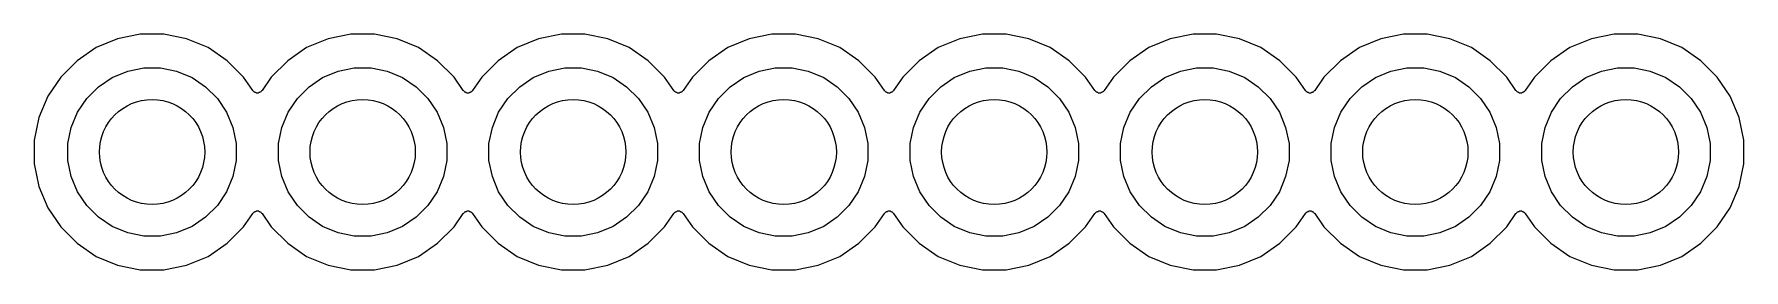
# Model space of a CAD drawing. Extents: x 115.8 to 161.5, y -138.1 to -92.4.
# Drawn here: x 152.02 to 156.08, y -121.48 to -120.92 of the extents above; entities that cross this region are included whole.
import ezdxf

# ---------------------------------------------------------------- set-up
doc = ezdxf.new("R2010")
doc.units = 0
doc.layers.add('BLACK', color=7, linetype='CONTINUOUS')

msp = doc.modelspace()

# ---------------------------------------------------------------- linework, layer by layer
at = {"layer": 'BLACK', "linetype": 'CONTINUOUS'}
for p, q in [((152.218, -120.931), (152.167, -120.952)), ((152.272, -120.92), (152.218, -120.931)), ((152.328, -120.92), (152.272, -120.92)), ((152.382, -120.931), (152.328, -120.92)), ((152.433, -120.952), (152.382, -120.931)), ((152.718, -120.931), (152.667, -120.952)), ((152.772, -120.92), (152.718, -120.931)), ((152.828, -120.92), (152.772, -120.92)), ((152.882, -120.931), (152.828, -120.92)), ((152.933, -120.952), (152.882, -120.931)), ((153.218, -120.931), (153.167, -120.952)), ((153.272, -120.92), (153.218, -120.931)), ((153.328, -120.92), (153.272, -120.92)), ((153.382, -120.931), (153.328, -120.92)), ((153.433, -120.952), (153.382, -120.931)), ((153.718, -120.931), (153.667, -120.952)), ((153.772, -120.92), (153.718, -120.931)), ((153.828, -120.92), (153.772, -120.92)), ((153.882, -120.931), (153.828, -120.92)), ((153.933, -120.952), (153.882, -120.931)), ((154.218, -120.931), (154.167, -120.952)), ((154.272, -120.92), (154.218, -120.931)), ((154.328, -120.92), (154.272, -120.92)), ((154.382, -120.931), (154.328, -120.92)), ((154.433, -120.952), (154.382, -120.931)), ((154.718, -120.931), (154.667, -120.952)), ((154.772, -120.92), (154.718, -120.931)), ((154.828, -120.92), (154.772, -120.92)), ((154.882, -120.931), (154.828, -120.92)), ((154.933, -120.952), (154.882, -120.931)), ((155.218, -120.931), (155.167, -120.952)), ((155.272, -120.92), (155.218, -120.931)), ((155.328, -120.92), (155.272, -120.92)), ((155.382, -120.931), (155.328, -120.92)), ((155.433, -120.952), (155.382, -120.931)), ((155.718, -120.931), (155.667, -120.952)), ((155.772, -120.92), (155.718, -120.931)), ((155.828, -120.92), (155.772, -120.92)), ((155.882, -120.931), (155.828, -120.92)), ((155.933, -120.952), (155.882, -120.931)), ((152.122, -120.983), (152.083, -121.022)), ((152.167, -120.952), (152.122, -120.983)), ((152.478, -120.983), (152.433, -120.952)), ((152.517, -121.022), (152.478, -120.983)), ((152.622, -120.983), (152.583, -121.022)), ((152.667, -120.952), (152.622, -120.983)), ((152.978, -120.983), (152.933, -120.952)), ((153.017, -121.022), (152.978, -120.983)), ((153.122, -120.983), (153.083, -121.022)), ((153.167, -120.952), (153.122, -120.983)), ((153.478, -120.983), (153.433, -120.952)), ((153.517, -121.022), (153.478, -120.983)), ((153.622, -120.983), (153.583, -121.022)), ((153.667, -120.952), (153.622, -120.983)), ((153.978, -120.983), (153.933, -120.952)), ((154.017, -121.022), (153.978, -120.983)), ((154.122, -120.983), (154.083, -121.022)), ((154.167, -120.952), (154.122, -120.983)), ((154.478, -120.983), (154.433, -120.952)), ((154.517, -121.022), (154.478, -120.983)), ((154.622, -120.983), (154.583, -121.022)), ((154.667, -120.952), (154.622, -120.983)), ((154.978, -120.983), (154.933, -120.952)), ((155.017, -121.022), (154.978, -120.983)), ((155.122, -120.983), (155.083, -121.022)), ((155.167, -120.952), (155.122, -120.983)), ((155.478, -120.983), (155.433, -120.952)), ((155.517, -121.022), (155.478, -120.983)), ((155.622, -120.983), (155.583, -121.022)), ((155.667, -120.952), (155.622, -120.983)), ((155.978, -120.983), (155.933, -120.952)), ((156.017, -121.022), (155.978, -120.983)), ((152.083, -121.022), (152.052, -121.067)), ((152.173, -121.045), (152.205, -121.023)), ((152.205, -121.023), (152.242, -121.008)), ((152.242, -121.008), (152.28, -121)), ((152.28, -121), (152.32, -121)), ((152.32, -121), (152.358, -121.008)), ((152.358, -121.008), (152.395, -121.023)), ((152.395, -121.023), (152.427, -121.045)), ((152.539, -121.054), (152.517, -121.022)), ((152.583, -121.022), (152.561, -121.054)), ((152.673, -121.045), (152.705, -121.023)), ((152.705, -121.023), (152.742, -121.008)), ((152.742, -121.008), (152.78, -121)), ((152.78, -121), (152.82, -121)), ((152.82, -121), (152.858, -121.008)), ((152.858, -121.008), (152.895, -121.023)), ((152.895, -121.023), (152.927, -121.045)), ((153.039, -121.054), (153.017, -121.022)), ((153.083, -121.022), (153.061, -121.054)), ((153.173, -121.045), (153.205, -121.023)), ((153.205, -121.023), (153.242, -121.008)), ((153.242, -121.008), (153.28, -121)), ((153.28, -121), (153.32, -121)), ((153.32, -121), (153.358, -121.008)), ((153.358, -121.008), (153.395, -121.023)), ((153.395, -121.023), (153.427, -121.045)), ((153.539, -121.054), (153.517, -121.022)), ((153.583, -121.022), (153.561, -121.054)), ((153.673, -121.045), (153.705, -121.023)), ((153.705, -121.023), (153.742, -121.008)), ((153.742, -121.008), (153.78, -121)), ((153.78, -121), (153.82, -121)), ((153.82, -121), (153.858, -121.008)), ((153.858, -121.008), (153.895, -121.023)), ((153.895, -121.023), (153.927, -121.045)), ((154.039, -121.054), (154.017, -121.022)), ((154.083, -121.022), (154.061, -121.054)), ((154.173, -121.045), (154.205, -121.023)), ((154.205, -121.023), (154.242, -121.008)), ((154.242, -121.008), (154.28, -121)), ((154.28, -121), (154.32, -121)), ((154.32, -121), (154.358, -121.008)), ((154.358, -121.008), (154.395, -121.023)), ((154.395, -121.023), (154.427, -121.045)), ((154.539, -121.054), (154.517, -121.022)), ((154.583, -121.022), (154.561, -121.054)), ((154.673, -121.045), (154.705, -121.023)), ((154.705, -121.023), (154.742, -121.008)), ((154.742, -121.008), (154.78, -121)), ((154.78, -121), (154.82, -121)), ((154.82, -121), (154.858, -121.008)), ((154.858, -121.008), (154.895, -121.023)), ((154.895, -121.023), (154.927, -121.045)), ((155.039, -121.054), (155.017, -121.022)), ((155.083, -121.022), (155.061, -121.054)), ((155.173, -121.045), (155.205, -121.023)), ((155.205, -121.023), (155.242, -121.008)), ((155.242, -121.008), (155.28, -121)), ((155.28, -121), (155.32, -121)), ((155.32, -121), (155.358, -121.008)), ((155.358, -121.008), (155.395, -121.023)), ((155.395, -121.023), (155.427, -121.045)), ((155.539, -121.054), (155.517, -121.022)), ((155.583, -121.022), (155.561, -121.054)), ((155.673, -121.045), (155.705, -121.023)), ((155.705, -121.023), (155.742, -121.008)), ((155.742, -121.008), (155.78, -121)), ((155.78, -121), (155.82, -121)), ((155.82, -121), (155.858, -121.008)), ((155.858, -121.008), (155.895, -121.023)), ((155.895, -121.023), (155.927, -121.045)), ((156.048, -121.067), (156.017, -121.022)), ((152.052, -121.067), (152.031, -121.118)), ((152.145, -121.073), (152.173, -121.045)), ((152.427, -121.045), (152.455, -121.073)), ((152.54, -121.055), (152.539, -121.054)), ((152.541, -121.056), (152.54, -121.055)), ((152.542, -121.057), (152.541, -121.056)), ((152.541, -121.056), (152.541, -121.056)), ((152.541, -121.056), (152.541, -121.056)), ((152.543, -121.058), (152.542, -121.057)), ((152.544, -121.058), (152.543, -121.058)), ((152.543, -121.058), (152.543, -121.058)), ((152.543, -121.058), (152.543, -121.058)), ((152.545, -121.059), (152.544, -121.058)), ((152.546, -121.059), (152.545, -121.059)), ((152.545, -121.059), (152.545, -121.059)), ((152.545, -121.059), (152.545, -121.059)), ((152.547, -121.06), (152.546, -121.059)), ((152.549, -121.06), (152.547, -121.06)), ((152.547, -121.06), (152.547, -121.06)), ((152.547, -121.06), (152.547, -121.06)), ((152.55, -121.06), (152.549, -121.06)), ((152.551, -121.06), (152.55, -121.06)), ((152.55, -121.06), (152.55, -121.06)), ((152.55, -121.06), (152.55, -121.06)), ((152.552, -121.06), (152.551, -121.06)), ((152.554, -121.059), (152.552, -121.06)), ((152.552, -121.06), (152.552, -121.06)), ((152.552, -121.06), (152.552, -121.06)), ((152.555, -121.059), (152.554, -121.059)), ((152.556, -121.058), (152.555, -121.059)), ((152.555, -121.059), (152.555, -121.059)), ((152.555, -121.059), (152.555, -121.059)), ((152.557, -121.058), (152.556, -121.058)), ((152.558, -121.057), (152.557, -121.058)), ((152.557, -121.058), (152.557, -121.058)), ((152.557, -121.058), (152.557, -121.058)), ((152.559, -121.056), (152.558, -121.057)), ((152.56, -121.055), (152.559, -121.056)), ((152.559, -121.056), (152.559, -121.056)), ((152.559, -121.056), (152.559, -121.056)), ((152.561, -121.054), (152.56, -121.055)), ((152.56, -121.055), (152.56, -121.055)), ((152.645, -121.073), (152.673, -121.045)), ((152.927, -121.045), (152.955, -121.073)), ((153.04, -121.055), (153.039, -121.054)), ((153.041, -121.056), (153.04, -121.055)), ((153.042, -121.057), (153.041, -121.056)), ((153.041, -121.056), (153.041, -121.056)), ((153.041, -121.056), (153.041, -121.056)), ((153.043, -121.058), (153.042, -121.057)), ((153.044, -121.058), (153.043, -121.058)), ((153.043, -121.058), (153.043, -121.058)), ((153.043, -121.058), (153.043, -121.058)), ((153.045, -121.059), (153.044, -121.058)), ((153.046, -121.059), (153.045, -121.059)), ((153.045, -121.059), (153.045, -121.059)), ((153.045, -121.059), (153.045, -121.059)), ((153.047, -121.06), (153.046, -121.059)), ((153.049, -121.06), (153.047, -121.06)), ((153.047, -121.06), (153.047, -121.06)), ((153.047, -121.06), (153.047, -121.06)), ((153.05, -121.06), (153.049, -121.06)), ((153.051, -121.06), (153.05, -121.06)), ((153.05, -121.06), (153.05, -121.06)), ((153.05, -121.06), (153.05, -121.06)), ((153.052, -121.06), (153.051, -121.06)), ((153.054, -121.059), (153.052, -121.06)), ((153.052, -121.06), (153.052, -121.06)), ((153.052, -121.06), (153.052, -121.06)), ((153.055, -121.059), (153.054, -121.059)), ((153.056, -121.058), (153.055, -121.059)), ((153.055, -121.059), (153.055, -121.059)), ((153.055, -121.059), (153.055, -121.059)), ((153.057, -121.058), (153.056, -121.058)), ((153.058, -121.057), (153.057, -121.058)), ((153.057, -121.058), (153.057, -121.058)), ((153.057, -121.058), (153.057, -121.058)), ((153.059, -121.056), (153.058, -121.057)), ((153.06, -121.055), (153.059, -121.056)), ((153.059, -121.056), (153.059, -121.056)), ((153.059, -121.056), (153.059, -121.056)), ((153.061, -121.054), (153.06, -121.055)), ((153.06, -121.055), (153.06, -121.055)), ((153.145, -121.073), (153.173, -121.045)), ((153.427, -121.045), (153.455, -121.073)), ((153.54, -121.055), (153.539, -121.054)), ((153.541, -121.056), (153.54, -121.055)), ((153.542, -121.057), (153.541, -121.056)), ((153.541, -121.056), (153.541, -121.056)), ((153.541, -121.056), (153.541, -121.056)), ((153.543, -121.058), (153.542, -121.057)), ((153.544, -121.058), (153.543, -121.058)), ((153.543, -121.058), (153.543, -121.058)), ((153.543, -121.058), (153.543, -121.058)), ((153.545, -121.059), (153.544, -121.058)), ((153.546, -121.059), (153.545, -121.059)), ((153.545, -121.059), (153.545, -121.059)), ((153.545, -121.059), (153.545, -121.059)), ((153.547, -121.06), (153.546, -121.059)), ((153.549, -121.06), (153.547, -121.06)), ((153.547, -121.06), (153.547, -121.06)), ((153.547, -121.06), (153.547, -121.06)), ((153.55, -121.06), (153.549, -121.06)), ((153.551, -121.06), (153.55, -121.06)), ((153.55, -121.06), (153.55, -121.06)), ((153.55, -121.06), (153.55, -121.06)), ((153.552, -121.06), (153.551, -121.06)), ((153.554, -121.059), (153.552, -121.06)), ((153.552, -121.06), (153.552, -121.06)), ((153.552, -121.06), (153.552, -121.06)), ((153.555, -121.059), (153.554, -121.059)), ((153.556, -121.058), (153.555, -121.059)), ((153.555, -121.059), (153.555, -121.059)), ((153.555, -121.059), (153.555, -121.059)), ((153.557, -121.058), (153.556, -121.058)), ((153.558, -121.057), (153.557, -121.058)), ((153.557, -121.058), (153.557, -121.058)), ((153.557, -121.058), (153.557, -121.058)), ((153.559, -121.056), (153.558, -121.057)), ((153.56, -121.055), (153.559, -121.056)), ((153.559, -121.056), (153.559, -121.056)), ((153.559, -121.056), (153.559, -121.056)), ((153.561, -121.054), (153.56, -121.055)), ((153.56, -121.055), (153.56, -121.055)), ((153.645, -121.073), (153.673, -121.045)), ((153.927, -121.045), (153.955, -121.073)), ((154.04, -121.055), (154.039, -121.054)), ((154.041, -121.056), (154.04, -121.055)), ((154.042, -121.057), (154.041, -121.056)), ((154.041, -121.056), (154.041, -121.056)), ((154.041, -121.056), (154.041, -121.056)), ((154.043, -121.058), (154.042, -121.057)), ((154.044, -121.058), (154.043, -121.058)), ((154.043, -121.058), (154.043, -121.058)), ((154.043, -121.058), (154.043, -121.058)), ((154.045, -121.059), (154.044, -121.058)), ((154.046, -121.059), (154.045, -121.059)), ((154.045, -121.059), (154.045, -121.059)), ((154.045, -121.059), (154.045, -121.059)), ((154.047, -121.06), (154.046, -121.059)), ((154.049, -121.06), (154.047, -121.06)), ((154.047, -121.06), (154.047, -121.06)), ((154.047, -121.06), (154.047, -121.06)), ((154.05, -121.06), (154.049, -121.06)), ((154.051, -121.06), (154.05, -121.06)), ((154.05, -121.06), (154.05, -121.06)), ((154.05, -121.06), (154.05, -121.06)), ((154.052, -121.06), (154.051, -121.06)), ((154.054, -121.059), (154.052, -121.06)), ((154.052, -121.06), (154.052, -121.06)), ((154.052, -121.06), (154.052, -121.06)), ((154.055, -121.059), (154.054, -121.059)), ((154.056, -121.058), (154.055, -121.059)), ((154.055, -121.059), (154.055, -121.059)), ((154.055, -121.059), (154.055, -121.059)), ((154.057, -121.058), (154.056, -121.058)), ((154.058, -121.057), (154.057, -121.058)), ((154.057, -121.058), (154.057, -121.058)), ((154.057, -121.058), (154.057, -121.058)), ((154.059, -121.056), (154.058, -121.057)), ((154.06, -121.055), (154.059, -121.056)), ((154.059, -121.056), (154.059, -121.056)), ((154.059, -121.056), (154.059, -121.056)), ((154.061, -121.054), (154.06, -121.055)), ((154.06, -121.055), (154.06, -121.055)), ((154.145, -121.073), (154.173, -121.045)), ((154.427, -121.045), (154.455, -121.073)), ((154.54, -121.055), (154.539, -121.054)), ((154.541, -121.056), (154.54, -121.055)), ((154.542, -121.057), (154.541, -121.056)), ((154.541, -121.056), (154.541, -121.056)), ((154.541, -121.056), (154.541, -121.056)), ((154.543, -121.058), (154.542, -121.057)), ((154.544, -121.058), (154.543, -121.058)), ((154.543, -121.058), (154.543, -121.058)), ((154.543, -121.058), (154.543, -121.058)), ((154.545, -121.059), (154.544, -121.058)), ((154.546, -121.059), (154.545, -121.059)), ((154.545, -121.059), (154.545, -121.059)), ((154.545, -121.059), (154.545, -121.059)), ((154.547, -121.06), (154.546, -121.059)), ((154.549, -121.06), (154.547, -121.06)), ((154.547, -121.06), (154.547, -121.06)), ((154.547, -121.06), (154.547, -121.06)), ((154.55, -121.06), (154.549, -121.06)), ((154.551, -121.06), (154.55, -121.06)), ((154.55, -121.06), (154.55, -121.06)), ((154.55, -121.06), (154.55, -121.06)), ((154.552, -121.06), (154.551, -121.06)), ((154.554, -121.059), (154.552, -121.06)), ((154.552, -121.06), (154.552, -121.06)), ((154.552, -121.06), (154.552, -121.06)), ((154.555, -121.059), (154.554, -121.059)), ((154.556, -121.058), (154.555, -121.059)), ((154.555, -121.059), (154.555, -121.059)), ((154.555, -121.059), (154.555, -121.059)), ((154.557, -121.058), (154.556, -121.058)), ((154.558, -121.057), (154.557, -121.058)), ((154.557, -121.058), (154.557, -121.058)), ((154.557, -121.058), (154.557, -121.058)), ((154.559, -121.056), (154.558, -121.057)), ((154.56, -121.055), (154.559, -121.056)), ((154.559, -121.056), (154.559, -121.056)), ((154.559, -121.056), (154.559, -121.056)), ((154.561, -121.054), (154.56, -121.055)), ((154.56, -121.055), (154.56, -121.055)), ((154.645, -121.073), (154.673, -121.045)), ((154.927, -121.045), (154.955, -121.073)), ((155.04, -121.055), (155.039, -121.054)), ((155.041, -121.056), (155.04, -121.055)), ((155.042, -121.057), (155.041, -121.056)), ((155.041, -121.056), (155.041, -121.056)), ((155.041, -121.056), (155.041, -121.056)), ((155.043, -121.058), (155.042, -121.057)), ((155.044, -121.058), (155.043, -121.058)), ((155.043, -121.058), (155.043, -121.058)), ((155.043, -121.058), (155.043, -121.058)), ((155.045, -121.059), (155.044, -121.058)), ((155.046, -121.059), (155.045, -121.059)), ((155.045, -121.059), (155.045, -121.059)), ((155.045, -121.059), (155.045, -121.059)), ((155.047, -121.06), (155.046, -121.059)), ((155.049, -121.06), (155.047, -121.06)), ((155.047, -121.06), (155.047, -121.06)), ((155.047, -121.06), (155.047, -121.06)), ((155.05, -121.06), (155.049, -121.06)), ((155.051, -121.06), (155.05, -121.06)), ((155.05, -121.06), (155.05, -121.06)), ((155.05, -121.06), (155.05, -121.06)), ((155.052, -121.06), (155.051, -121.06)), ((155.054, -121.059), (155.052, -121.06)), ((155.052, -121.06), (155.052, -121.06)), ((155.052, -121.06), (155.052, -121.06)), ((155.055, -121.059), (155.054, -121.059)), ((155.056, -121.058), (155.055, -121.059)), ((155.055, -121.059), (155.055, -121.059)), ((155.055, -121.059), (155.055, -121.059)), ((155.057, -121.058), (155.056, -121.058)), ((155.058, -121.057), (155.057, -121.058)), ((155.057, -121.058), (155.057, -121.058)), ((155.057, -121.058), (155.057, -121.058)), ((155.059, -121.056), (155.058, -121.057)), ((155.06, -121.055), (155.059, -121.056)), ((155.059, -121.056), (155.059, -121.056)), ((155.059, -121.056), (155.059, -121.056)), ((155.061, -121.054), (155.06, -121.055)), ((155.06, -121.055), (155.06, -121.055)), ((155.145, -121.073), (155.173, -121.045)), ((155.427, -121.045), (155.455, -121.073)), ((155.54, -121.055), (155.539, -121.054)), ((155.541, -121.056), (155.54, -121.055)), ((155.542, -121.057), (155.541, -121.056)), ((155.541, -121.056), (155.541, -121.056)), ((155.541, -121.056), (155.541, -121.056)), ((155.543, -121.058), (155.542, -121.057)), ((155.544, -121.058), (155.543, -121.058)), ((155.543, -121.058), (155.543, -121.058)), ((155.543, -121.058), (155.543, -121.058)), ((155.545, -121.059), (155.544, -121.058)), ((155.546, -121.059), (155.545, -121.059)), ((155.545, -121.059), (155.545, -121.059)), ((155.545, -121.059), (155.545, -121.059)), ((155.547, -121.06), (155.546, -121.059)), ((155.549, -121.06), (155.547, -121.06)), ((155.547, -121.06), (155.547, -121.06)), ((155.547, -121.06), (155.547, -121.06)), ((155.55, -121.06), (155.549, -121.06)), ((155.551, -121.06), (155.55, -121.06)), ((155.55, -121.06), (155.55, -121.06)), ((155.55, -121.06), (155.55, -121.06)), ((155.552, -121.06), (155.551, -121.06)), ((155.554, -121.059), (155.552, -121.06)), ((155.552, -121.06), (155.552, -121.06)), ((155.552, -121.06), (155.552, -121.06)), ((155.555, -121.059), (155.554, -121.059)), ((155.556, -121.058), (155.555, -121.059)), ((155.555, -121.059), (155.555, -121.059)), ((155.555, -121.059), (155.555, -121.059)), ((155.557, -121.058), (155.556, -121.058)), ((155.558, -121.057), (155.557, -121.058)), ((155.557, -121.058), (155.557, -121.058)), ((155.557, -121.058), (155.557, -121.058)), ((155.559, -121.056), (155.558, -121.057)), ((155.56, -121.055), (155.559, -121.056)), ((155.559, -121.056), (155.559, -121.056)), ((155.559, -121.056), (155.559, -121.056)), ((155.561, -121.054), (155.56, -121.055)), ((155.56, -121.055), (155.56, -121.055)), ((155.645, -121.073), (155.673, -121.045)), ((155.927, -121.045), (155.955, -121.073)), ((156.069, -121.118), (156.048, -121.067)), ((152.108, -121.142), (152.123, -121.105)), ((152.123, -121.105), (152.145, -121.073)), ((152.455, -121.073), (152.477, -121.105)), ((152.477, -121.105), (152.492, -121.142)), ((152.608, -121.142), (152.623, -121.105)), ((152.623, -121.105), (152.645, -121.073)), ((152.955, -121.073), (152.977, -121.105)), ((152.977, -121.105), (152.992, -121.142)), ((153.108, -121.142), (153.123, -121.105)), ((153.123, -121.105), (153.145, -121.073)), ((153.455, -121.073), (153.477, -121.105)), ((153.477, -121.105), (153.492, -121.142)), ((153.608, -121.142), (153.623, -121.105)), ((153.623, -121.105), (153.645, -121.073)), ((153.955, -121.073), (153.977, -121.105)), ((153.977, -121.105), (153.992, -121.142)), ((154.108, -121.142), (154.123, -121.105)), ((154.123, -121.105), (154.145, -121.073)), ((154.455, -121.073), (154.477, -121.105)), ((154.477, -121.105), (154.492, -121.142)), ((154.608, -121.142), (154.623, -121.105)), ((154.623, -121.105), (154.645, -121.073)), ((154.955, -121.073), (154.977, -121.105)), ((154.977, -121.105), (154.992, -121.142)), ((155.108, -121.142), (155.123, -121.105)), ((155.123, -121.105), (155.145, -121.073)), ((155.455, -121.073), (155.477, -121.105)), ((155.477, -121.105), (155.492, -121.142)), ((155.608, -121.142), (155.623, -121.105)), ((155.623, -121.105), (155.645, -121.073)), ((155.955, -121.073), (155.977, -121.105)), ((155.977, -121.105), (155.992, -121.142)), ((152.031, -121.118), (152.02, -121.172)), ((152.1, -121.18), (152.108, -121.142)), ((152.492, -121.142), (152.5, -121.18)), ((152.6, -121.18), (152.608, -121.142)), ((152.992, -121.142), (153, -121.18)), ((153.1, -121.18), (153.108, -121.142)), ((153.492, -121.142), (153.5, -121.18)), ((153.6, -121.18), (153.608, -121.142)), ((153.992, -121.142), (154, -121.18)), ((154.1, -121.18), (154.108, -121.142)), ((154.492, -121.142), (154.5, -121.18)), ((154.6, -121.18), (154.608, -121.142)), ((154.992, -121.142), (155, -121.18)), ((155.1, -121.18), (155.108, -121.142)), ((155.492, -121.142), (155.5, -121.18)), ((155.6, -121.18), (155.608, -121.142)), ((155.992, -121.142), (156, -121.18)), ((156.08, -121.172), (156.069, -121.118)), ((152.02, -121.172), (152.02, -121.228)), ((152.1, -121.22), (152.1, -121.18)), ((152.5, -121.18), (152.5, -121.22)), ((152.6, -121.22), (152.6, -121.18)), ((153, -121.18), (153, -121.22)), ((153.1, -121.22), (153.1, -121.18)), ((153.5, -121.18), (153.5, -121.22)), ((153.6, -121.22), (153.6, -121.18)), ((154, -121.18), (154, -121.22)), ((154.1, -121.22), (154.1, -121.18)), ((154.5, -121.18), (154.5, -121.22)), ((154.6, -121.22), (154.6, -121.18)), ((155, -121.18), (155, -121.22)), ((155.1, -121.22), (155.1, -121.18)), ((155.5, -121.18), (155.5, -121.22)), ((155.6, -121.22), (155.6, -121.18)), ((156, -121.18), (156, -121.22)), ((156.08, -121.228), (156.08, -121.172)), ((152.02, -121.228), (152.031, -121.282)), ((152.108, -121.258), (152.1, -121.22)), ((152.5, -121.22), (152.492, -121.258)), ((152.608, -121.258), (152.6, -121.22)), ((153, -121.22), (152.992, -121.258)), ((153.108, -121.258), (153.1, -121.22)), ((153.5, -121.22), (153.492, -121.258)), ((153.608, -121.258), (153.6, -121.22)), ((154, -121.22), (153.992, -121.258)), ((154.108, -121.258), (154.1, -121.22)), ((154.5, -121.22), (154.492, -121.258)), ((154.608, -121.258), (154.6, -121.22)), ((155, -121.22), (154.992, -121.258)), ((155.108, -121.258), (155.1, -121.22)), ((155.5, -121.22), (155.492, -121.258)), ((155.608, -121.258), (155.6, -121.22)), ((156, -121.22), (155.992, -121.258)), ((156.069, -121.282), (156.08, -121.228)), ((152.123, -121.295), (152.108, -121.258)), ((152.492, -121.258), (152.477, -121.295)), ((152.623, -121.295), (152.608, -121.258)), ((152.992, -121.258), (152.977, -121.295)), ((153.123, -121.295), (153.108, -121.258)), ((153.492, -121.258), (153.477, -121.295)), ((153.623, -121.295), (153.608, -121.258)), ((153.992, -121.258), (153.977, -121.295)), ((154.123, -121.295), (154.108, -121.258)), ((154.492, -121.258), (154.477, -121.295)), ((154.623, -121.295), (154.608, -121.258)), ((154.992, -121.258), (154.977, -121.295)), ((155.123, -121.295), (155.108, -121.258)), ((155.492, -121.258), (155.477, -121.295)), ((155.623, -121.295), (155.608, -121.258)), ((155.992, -121.258), (155.977, -121.295)), ((152.031, -121.282), (152.052, -121.333)), ((152.145, -121.327), (152.123, -121.295)), ((152.477, -121.295), (152.455, -121.327)), ((152.645, -121.327), (152.623, -121.295)), ((152.977, -121.295), (152.955, -121.327)), ((153.145, -121.327), (153.123, -121.295)), ((153.477, -121.295), (153.455, -121.327)), ((153.645, -121.327), (153.623, -121.295)), ((153.977, -121.295), (153.955, -121.327)), ((154.145, -121.327), (154.123, -121.295)), ((154.477, -121.295), (154.455, -121.327)), ((154.645, -121.327), (154.623, -121.295)), ((154.977, -121.295), (154.955, -121.327)), ((155.145, -121.327), (155.123, -121.295)), ((155.477, -121.295), (155.455, -121.327)), ((155.645, -121.327), (155.623, -121.295)), ((155.977, -121.295), (155.955, -121.327)), ((156.048, -121.333), (156.069, -121.282)), ((152.052, -121.333), (152.083, -121.378)), ((152.173, -121.355), (152.145, -121.327)), ((152.455, -121.327), (152.427, -121.355)), ((152.517, -121.378), (152.539, -121.346)), ((152.539, -121.346), (152.54, -121.345)), ((152.54, -121.345), (152.541, -121.344)), ((152.54, -121.345), (152.54, -121.345)), ((152.541, -121.344), (152.542, -121.343)), ((152.541, -121.344), (152.541, -121.344)), ((152.541, -121.344), (152.541, -121.344)), ((152.542, -121.343), (152.543, -121.342)), ((152.543, -121.342), (152.543, -121.342)), ((152.543, -121.342), (152.543, -121.342)), ((152.543, -121.342), (152.544, -121.342)), ((152.544, -121.342), (152.545, -121.341)), ((152.545, -121.341), (152.545, -121.341)), ((152.545, -121.341), (152.545, -121.341)), ((152.545, -121.341), (152.546, -121.341)), ((152.546, -121.341), (152.548, -121.34)), ((152.548, -121.34), (152.548, -121.34)), ((152.548, -121.34), (152.548, -121.34)), ((152.548, -121.34), (152.549, -121.34)), ((152.549, -121.34), (152.55, -121.34)), ((152.55, -121.34), (152.55, -121.34)), ((152.55, -121.34), (152.55, -121.34)), ((152.55, -121.34), (152.551, -121.34)), ((152.551, -121.34), (152.553, -121.34)), ((152.553, -121.34), (152.553, -121.34)), ((152.553, -121.34), (152.553, -121.34)), ((152.553, -121.34), (152.554, -121.341)), ((152.554, -121.341), (152.555, -121.341)), ((152.555, -121.341), (152.555, -121.341)), ((152.555, -121.341), (152.555, -121.341)), ((152.555, -121.341), (152.556, -121.342)), ((152.556, -121.342), (152.557, -121.342)), ((152.557, -121.342), (152.557, -121.342)), ((152.557, -121.342), (152.557, -121.342)), ((152.557, -121.342), (152.558, -121.343)), ((152.558, -121.343), (152.559, -121.344)), ((152.559, -121.344), (152.559, -121.344)), ((152.559, -121.344), (152.559, -121.344)), ((152.559, -121.344), (152.56, -121.345)), ((152.56, -121.345), (152.561, -121.346)), ((152.561, -121.346), (152.583, -121.378)), ((152.673, -121.355), (152.645, -121.327)), ((152.955, -121.327), (152.927, -121.355)), ((153.017, -121.378), (153.039, -121.346)), ((153.039, -121.346), (153.04, -121.345)), ((153.04, -121.345), (153.041, -121.344)), ((153.04, -121.345), (153.04, -121.345)), ((153.041, -121.344), (153.042, -121.343)), ((153.041, -121.344), (153.041, -121.344)), ((153.041, -121.344), (153.041, -121.344)), ((153.042, -121.343), (153.043, -121.342)), ((153.043, -121.342), (153.043, -121.342)), ((153.043, -121.342), (153.043, -121.342)), ((153.043, -121.342), (153.044, -121.342)), ((153.044, -121.342), (153.045, -121.341)), ((153.045, -121.341), (153.045, -121.341)), ((153.045, -121.341), (153.045, -121.341)), ((153.045, -121.341), (153.046, -121.341)), ((153.046, -121.341), (153.048, -121.34)), ((153.048, -121.34), (153.048, -121.34)), ((153.048, -121.34), (153.048, -121.34)), ((153.048, -121.34), (153.049, -121.34)), ((153.049, -121.34), (153.05, -121.34)), ((153.05, -121.34), (153.05, -121.34)), ((153.05, -121.34), (153.05, -121.34)), ((153.05, -121.34), (153.051, -121.34)), ((153.051, -121.34), (153.053, -121.34)), ((153.053, -121.34), (153.053, -121.34)), ((153.053, -121.34), (153.053, -121.34)), ((153.053, -121.34), (153.054, -121.341)), ((153.054, -121.341), (153.055, -121.341)), ((153.055, -121.341), (153.055, -121.341)), ((153.055, -121.341), (153.055, -121.341)), ((153.055, -121.341), (153.056, -121.342)), ((153.056, -121.342), (153.057, -121.342)), ((153.057, -121.342), (153.057, -121.342)), ((153.057, -121.342), (153.057, -121.342)), ((153.057, -121.342), (153.058, -121.343)), ((153.058, -121.343), (153.059, -121.344)), ((153.059, -121.344), (153.059, -121.344)), ((153.059, -121.344), (153.059, -121.344)), ((153.059, -121.344), (153.06, -121.345)), ((153.06, -121.345), (153.061, -121.346)), ((153.061, -121.346), (153.083, -121.378)), ((153.173, -121.355), (153.145, -121.327)), ((153.455, -121.327), (153.427, -121.355)), ((153.517, -121.378), (153.539, -121.346)), ((153.539, -121.346), (153.54, -121.345)), ((153.54, -121.345), (153.541, -121.344)), ((153.54, -121.345), (153.54, -121.345)), ((153.541, -121.344), (153.542, -121.343)), ((153.541, -121.344), (153.541, -121.344)), ((153.541, -121.344), (153.541, -121.344)), ((153.542, -121.343), (153.543, -121.342)), ((153.543, -121.342), (153.543, -121.342)), ((153.543, -121.342), (153.543, -121.342)), ((153.543, -121.342), (153.544, -121.342)), ((153.544, -121.342), (153.545, -121.341)), ((153.545, -121.341), (153.545, -121.341)), ((153.545, -121.341), (153.545, -121.341)), ((153.545, -121.341), (153.546, -121.341)), ((153.546, -121.341), (153.548, -121.34)), ((153.548, -121.34), (153.548, -121.34)), ((153.548, -121.34), (153.548, -121.34)), ((153.548, -121.34), (153.549, -121.34)), ((153.549, -121.34), (153.55, -121.34)), ((153.55, -121.34), (153.55, -121.34)), ((153.55, -121.34), (153.55, -121.34)), ((153.55, -121.34), (153.551, -121.34)), ((153.551, -121.34), (153.553, -121.34)), ((153.553, -121.34), (153.553, -121.34)), ((153.553, -121.34), (153.553, -121.34)), ((153.553, -121.34), (153.554, -121.341)), ((153.554, -121.341), (153.555, -121.341)), ((153.555, -121.341), (153.555, -121.341)), ((153.555, -121.341), (153.555, -121.341)), ((153.555, -121.341), (153.556, -121.342)), ((153.556, -121.342), (153.557, -121.342)), ((153.557, -121.342), (153.557, -121.342)), ((153.557, -121.342), (153.557, -121.342)), ((153.557, -121.342), (153.558, -121.343)), ((153.558, -121.343), (153.559, -121.344)), ((153.559, -121.344), (153.559, -121.344)), ((153.559, -121.344), (153.559, -121.344)), ((153.559, -121.344), (153.56, -121.345)), ((153.56, -121.345), (153.561, -121.346)), ((153.561, -121.346), (153.583, -121.378)), ((153.673, -121.355), (153.645, -121.327)), ((153.955, -121.327), (153.927, -121.355)), ((154.017, -121.378), (154.039, -121.346)), ((154.039, -121.346), (154.04, -121.345)), ((154.04, -121.345), (154.041, -121.344)), ((154.04, -121.345), (154.04, -121.345)), ((154.041, -121.344), (154.042, -121.343)), ((154.041, -121.344), (154.041, -121.344)), ((154.041, -121.344), (154.041, -121.344)), ((154.042, -121.343), (154.043, -121.342)), ((154.043, -121.342), (154.043, -121.342)), ((154.043, -121.342), (154.043, -121.342)), ((154.043, -121.342), (154.044, -121.342)), ((154.044, -121.342), (154.045, -121.341)), ((154.045, -121.341), (154.045, -121.341)), ((154.045, -121.341), (154.045, -121.341)), ((154.045, -121.341), (154.046, -121.341)), ((154.046, -121.341), (154.048, -121.34)), ((154.048, -121.34), (154.048, -121.34)), ((154.048, -121.34), (154.048, -121.34)), ((154.048, -121.34), (154.049, -121.34)), ((154.049, -121.34), (154.05, -121.34)), ((154.05, -121.34), (154.05, -121.34)), ((154.05, -121.34), (154.05, -121.34)), ((154.05, -121.34), (154.051, -121.34)), ((154.051, -121.34), (154.053, -121.34)), ((154.053, -121.34), (154.053, -121.34)), ((154.053, -121.34), (154.053, -121.34)), ((154.053, -121.34), (154.054, -121.341)), ((154.054, -121.341), (154.055, -121.341)), ((154.055, -121.341), (154.055, -121.341)), ((154.055, -121.341), (154.055, -121.341)), ((154.055, -121.341), (154.056, -121.342)), ((154.056, -121.342), (154.057, -121.342)), ((154.057, -121.342), (154.057, -121.342)), ((154.057, -121.342), (154.057, -121.342)), ((154.057, -121.342), (154.058, -121.343)), ((154.058, -121.343), (154.059, -121.344)), ((154.059, -121.344), (154.059, -121.344)), ((154.059, -121.344), (154.059, -121.344)), ((154.059, -121.344), (154.06, -121.345)), ((154.06, -121.345), (154.061, -121.346)), ((154.061, -121.346), (154.083, -121.378)), ((154.173, -121.355), (154.145, -121.327)), ((154.455, -121.327), (154.427, -121.355)), ((154.517, -121.378), (154.539, -121.346)), ((154.539, -121.346), (154.54, -121.345)), ((154.54, -121.345), (154.541, -121.344)), ((154.54, -121.345), (154.54, -121.345)), ((154.541, -121.344), (154.542, -121.343)), ((154.541, -121.344), (154.541, -121.344)), ((154.541, -121.344), (154.541, -121.344)), ((154.542, -121.343), (154.543, -121.342)), ((154.543, -121.342), (154.543, -121.342)), ((154.543, -121.342), (154.543, -121.342)), ((154.543, -121.342), (154.544, -121.342)), ((154.544, -121.342), (154.545, -121.341)), ((154.545, -121.341), (154.545, -121.341)), ((154.545, -121.341), (154.545, -121.341)), ((154.545, -121.341), (154.546, -121.341)), ((154.546, -121.341), (154.548, -121.34)), ((154.548, -121.34), (154.548, -121.34)), ((154.548, -121.34), (154.548, -121.34)), ((154.548, -121.34), (154.549, -121.34)), ((154.549, -121.34), (154.55, -121.34)), ((154.55, -121.34), (154.55, -121.34)), ((154.55, -121.34), (154.55, -121.34)), ((154.55, -121.34), (154.551, -121.34)), ((154.551, -121.34), (154.553, -121.34)), ((154.553, -121.34), (154.553, -121.34)), ((154.553, -121.34), (154.553, -121.34)), ((154.553, -121.34), (154.554, -121.341)), ((154.554, -121.341), (154.555, -121.341)), ((154.555, -121.341), (154.555, -121.341)), ((154.555, -121.341), (154.555, -121.341)), ((154.555, -121.341), (154.556, -121.342)), ((154.556, -121.342), (154.557, -121.342)), ((154.557, -121.342), (154.557, -121.342)), ((154.557, -121.342), (154.557, -121.342)), ((154.557, -121.342), (154.558, -121.343)), ((154.558, -121.343), (154.559, -121.344)), ((154.559, -121.344), (154.559, -121.344)), ((154.559, -121.344), (154.559, -121.344)), ((154.559, -121.344), (154.56, -121.345)), ((154.56, -121.345), (154.561, -121.346)), ((154.561, -121.346), (154.583, -121.378)), ((154.673, -121.355), (154.645, -121.327)), ((154.955, -121.327), (154.927, -121.355)), ((155.017, -121.378), (155.039, -121.346)), ((155.039, -121.346), (155.04, -121.345)), ((155.04, -121.345), (155.041, -121.344)), ((155.04, -121.345), (155.04, -121.345)), ((155.041, -121.344), (155.042, -121.343)), ((155.041, -121.344), (155.041, -121.344)), ((155.041, -121.344), (155.041, -121.344)), ((155.042, -121.343), (155.043, -121.342)), ((155.043, -121.342), (155.043, -121.342)), ((155.043, -121.342), (155.043, -121.342)), ((155.043, -121.342), (155.044, -121.342)), ((155.044, -121.342), (155.045, -121.341)), ((155.045, -121.341), (155.045, -121.341)), ((155.045, -121.341), (155.045, -121.341)), ((155.045, -121.341), (155.046, -121.341)), ((155.046, -121.341), (155.048, -121.34)), ((155.048, -121.34), (155.048, -121.34)), ((155.048, -121.34), (155.048, -121.34)), ((155.048, -121.34), (155.049, -121.34)), ((155.049, -121.34), (155.05, -121.34)), ((155.05, -121.34), (155.05, -121.34)), ((155.05, -121.34), (155.05, -121.34)), ((155.05, -121.34), (155.051, -121.34)), ((155.051, -121.34), (155.053, -121.34)), ((155.053, -121.34), (155.053, -121.34)), ((155.053, -121.34), (155.053, -121.34)), ((155.053, -121.34), (155.054, -121.341)), ((155.054, -121.341), (155.055, -121.341)), ((155.055, -121.341), (155.055, -121.341)), ((155.055, -121.341), (155.055, -121.341)), ((155.055, -121.341), (155.056, -121.342)), ((155.056, -121.342), (155.057, -121.342)), ((155.057, -121.342), (155.057, -121.342)), ((155.057, -121.342), (155.057, -121.342)), ((155.057, -121.342), (155.058, -121.343)), ((155.058, -121.343), (155.059, -121.344)), ((155.059, -121.344), (155.059, -121.344)), ((155.059, -121.344), (155.059, -121.344)), ((155.059, -121.344), (155.06, -121.345)), ((155.06, -121.345), (155.061, -121.346)), ((155.061, -121.346), (155.083, -121.378)), ((155.173, -121.355), (155.145, -121.327)), ((155.455, -121.327), (155.427, -121.355)), ((155.517, -121.378), (155.539, -121.346)), ((155.539, -121.346), (155.54, -121.345)), ((155.54, -121.345), (155.541, -121.344)), ((155.54, -121.345), (155.54, -121.345)), ((155.541, -121.344), (155.542, -121.343)), ((155.541, -121.344), (155.541, -121.344)), ((155.541, -121.344), (155.541, -121.344)), ((155.542, -121.343), (155.543, -121.342)), ((155.543, -121.342), (155.543, -121.342)), ((155.543, -121.342), (155.543, -121.342)), ((155.543, -121.342), (155.544, -121.342)), ((155.544, -121.342), (155.545, -121.341)), ((155.545, -121.341), (155.545, -121.341)), ((155.545, -121.341), (155.545, -121.341)), ((155.545, -121.341), (155.546, -121.341)), ((155.546, -121.341), (155.548, -121.34)), ((155.548, -121.34), (155.548, -121.34)), ((155.548, -121.34), (155.548, -121.34)), ((155.548, -121.34), (155.549, -121.34)), ((155.549, -121.34), (155.55, -121.34)), ((155.55, -121.34), (155.55, -121.34)), ((155.55, -121.34), (155.55, -121.34)), ((155.55, -121.34), (155.551, -121.34)), ((155.551, -121.34), (155.553, -121.34)), ((155.553, -121.34), (155.553, -121.34)), ((155.553, -121.34), (155.553, -121.34)), ((155.553, -121.34), (155.554, -121.341)), ((155.554, -121.341), (155.555, -121.341)), ((155.555, -121.341), (155.555, -121.341)), ((155.555, -121.341), (155.555, -121.341)), ((155.555, -121.341), (155.556, -121.342)), ((155.556, -121.342), (155.557, -121.342)), ((155.557, -121.342), (155.557, -121.342)), ((155.557, -121.342), (155.557, -121.342)), ((155.557, -121.342), (155.558, -121.343)), ((155.558, -121.343), (155.559, -121.344)), ((155.559, -121.344), (155.559, -121.344)), ((155.559, -121.344), (155.559, -121.344)), ((155.559, -121.344), (155.56, -121.345)), ((155.56, -121.345), (155.561, -121.346)), ((155.561, -121.346), (155.583, -121.378)), ((155.673, -121.355), (155.645, -121.327)), ((155.955, -121.327), (155.927, -121.355)), ((156.017, -121.378), (156.048, -121.333)), ((152.083, -121.378), (152.122, -121.417)), ((152.205, -121.377), (152.173, -121.355)), ((152.242, -121.392), (152.205, -121.377)), ((152.28, -121.4), (152.242, -121.392)), ((152.358, -121.392), (152.32, -121.4)), ((152.395, -121.377), (152.358, -121.392)), ((152.427, -121.355), (152.395, -121.377)), ((152.478, -121.417), (152.517, -121.378)), ((152.583, -121.378), (152.622, -121.417)), ((152.705, -121.377), (152.673, -121.355)), ((152.742, -121.392), (152.705, -121.377)), ((152.78, -121.4), (152.742, -121.392)), ((152.858, -121.392), (152.82, -121.4)), ((152.895, -121.377), (152.858, -121.392)), ((152.927, -121.355), (152.895, -121.377)), ((152.978, -121.417), (153.017, -121.378)), ((153.083, -121.378), (153.122, -121.417)), ((153.205, -121.377), (153.173, -121.355)), ((153.242, -121.392), (153.205, -121.377)), ((153.28, -121.4), (153.242, -121.392)), ((153.358, -121.392), (153.32, -121.4)), ((153.395, -121.377), (153.358, -121.392)), ((153.427, -121.355), (153.395, -121.377)), ((153.478, -121.417), (153.517, -121.378)), ((153.583, -121.378), (153.622, -121.417)), ((153.705, -121.377), (153.673, -121.355)), ((153.742, -121.392), (153.705, -121.377)), ((153.78, -121.4), (153.742, -121.392)), ((153.858, -121.392), (153.82, -121.4)), ((153.895, -121.377), (153.858, -121.392)), ((153.927, -121.355), (153.895, -121.377)), ((153.978, -121.417), (154.017, -121.378)), ((154.083, -121.378), (154.122, -121.417)), ((154.205, -121.377), (154.173, -121.355)), ((154.242, -121.392), (154.205, -121.377)), ((154.28, -121.4), (154.242, -121.392)), ((154.358, -121.392), (154.32, -121.4)), ((154.395, -121.377), (154.358, -121.392)), ((154.427, -121.355), (154.395, -121.377)), ((154.478, -121.417), (154.517, -121.378)), ((154.583, -121.378), (154.622, -121.417)), ((154.705, -121.377), (154.673, -121.355)), ((154.742, -121.392), (154.705, -121.377)), ((154.78, -121.4), (154.742, -121.392)), ((154.858, -121.392), (154.82, -121.4)), ((154.895, -121.377), (154.858, -121.392)), ((154.927, -121.355), (154.895, -121.377)), ((154.978, -121.417), (155.017, -121.378)), ((155.083, -121.378), (155.122, -121.417)), ((155.205, -121.377), (155.173, -121.355)), ((155.242, -121.392), (155.205, -121.377)), ((155.28, -121.4), (155.242, -121.392)), ((155.358, -121.392), (155.32, -121.4)), ((155.395, -121.377), (155.358, -121.392)), ((155.427, -121.355), (155.395, -121.377)), ((155.478, -121.417), (155.517, -121.378)), ((155.583, -121.378), (155.622, -121.417)), ((155.705, -121.377), (155.673, -121.355)), ((155.742, -121.392), (155.705, -121.377)), ((155.78, -121.4), (155.742, -121.392)), ((155.858, -121.392), (155.82, -121.4)), ((155.895, -121.377), (155.858, -121.392)), ((155.927, -121.355), (155.895, -121.377)), ((155.978, -121.417), (156.017, -121.378)), ((152.122, -121.417), (152.167, -121.448)), ((152.32, -121.4), (152.28, -121.4)), ((152.433, -121.448), (152.478, -121.417)), ((152.622, -121.417), (152.667, -121.448)), ((152.82, -121.4), (152.78, -121.4)), ((152.933, -121.448), (152.978, -121.417)), ((153.122, -121.417), (153.167, -121.448)), ((153.32, -121.4), (153.28, -121.4)), ((153.433, -121.448), (153.478, -121.417)), ((153.622, -121.417), (153.667, -121.448)), ((153.82, -121.4), (153.78, -121.4)), ((153.933, -121.448), (153.978, -121.417)), ((154.122, -121.417), (154.167, -121.448)), ((154.32, -121.4), (154.28, -121.4)), ((154.433, -121.448), (154.478, -121.417)), ((154.622, -121.417), (154.667, -121.448)), ((154.82, -121.4), (154.78, -121.4)), ((154.933, -121.448), (154.978, -121.417)), ((155.122, -121.417), (155.167, -121.448)), ((155.32, -121.4), (155.28, -121.4)), ((155.433, -121.448), (155.478, -121.417)), ((155.622, -121.417), (155.667, -121.448)), ((155.82, -121.4), (155.78, -121.4)), ((155.933, -121.448), (155.978, -121.417)), ((152.167, -121.448), (152.218, -121.469)), ((152.218, -121.469), (152.272, -121.48)), ((152.328, -121.48), (152.382, -121.469)), ((152.382, -121.469), (152.433, -121.448)), ((152.667, -121.448), (152.718, -121.469)), ((152.718, -121.469), (152.772, -121.48)), ((152.828, -121.48), (152.882, -121.469)), ((152.882, -121.469), (152.933, -121.448)), ((153.167, -121.448), (153.218, -121.469)), ((153.218, -121.469), (153.272, -121.48)), ((153.328, -121.48), (153.382, -121.469)), ((153.382, -121.469), (153.433, -121.448)), ((153.667, -121.448), (153.718, -121.469)), ((153.718, -121.469), (153.772, -121.48)), ((153.828, -121.48), (153.882, -121.469)), ((153.882, -121.469), (153.933, -121.448)), ((154.167, -121.448), (154.218, -121.469)), ((154.218, -121.469), (154.272, -121.48)), ((154.328, -121.48), (154.382, -121.469)), ((154.382, -121.469), (154.433, -121.448)), ((154.667, -121.448), (154.718, -121.469)), ((154.718, -121.469), (154.772, -121.48)), ((154.828, -121.48), (154.882, -121.469)), ((154.882, -121.469), (154.933, -121.448)), ((155.167, -121.448), (155.218, -121.469)), ((155.218, -121.469), (155.272, -121.48)), ((155.328, -121.48), (155.382, -121.469)), ((155.382, -121.469), (155.433, -121.448)), ((155.667, -121.448), (155.718, -121.469)), ((155.718, -121.469), (155.772, -121.48)), ((155.828, -121.48), (155.882, -121.469)), ((155.882, -121.469), (155.933, -121.448)), ((152.272, -121.48), (152.328, -121.48)), ((152.772, -121.48), (152.828, -121.48)), ((153.272, -121.48), (153.328, -121.48)), ((153.772, -121.48), (153.828, -121.48)), ((154.272, -121.48), (154.328, -121.48)), ((154.772, -121.48), (154.828, -121.48)), ((155.272, -121.48), (155.328, -121.48)), ((155.772, -121.48), (155.828, -121.48))]:
    msp.add_line(p, q, dxfattribs=at)
at = {"layer": 'BLACK'}
for centre in [(152.3, -121.2), (152.8, -121.2), (153.3, -121.2), (153.8, -121.2), (154.3, -121.2), (154.8, -121.2), (155.3, -121.2), (155.8, -121.2)]:
    msp.add_circle(centre, 0.125, dxfattribs=at)

doc.saveas('drawing.dxf')
